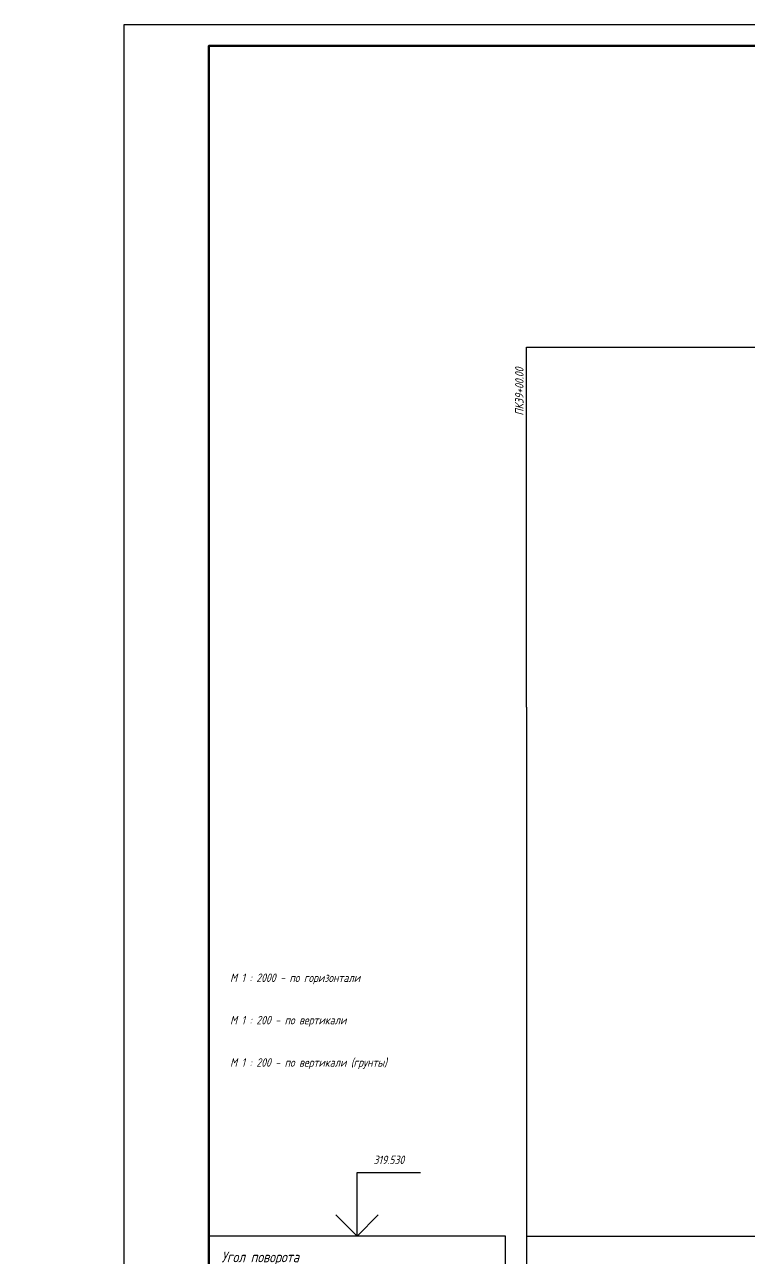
# Model space of a CAD drawing. Extents: x 0 to 1705, y -46 to 631.
# Drawn here: x 0 to 170.9, y 323.5 to 614.5 of the extents above; entities that cross this region are included whole.
import ezdxf
from ezdxf import colors
from ezdxf.entities.mleader import LeaderData, LeaderLine
from ezdxf.enums import TextEntityAlignment as Align
from ezdxf.math import Vec2, Vec3

# ---------------------------------------------------------------- set-up
doc = ezdxf.new("R2010")
doc.units = 0
doc.layers.add('ИИ_ОФОРМЛЕНИЕ_025', color=7, linetype='Continuous', lineweight=25)
doc.layers.add('ИИ_ПРОФИЛЬ_025', color=7, linetype='Continuous', lineweight=25)
doc.layers.add('ТХ-Л', color=140, linetype='Continuous')
doc.styles.add('VNIPISIMPLEXCUR', font='simplex.shx', dxfattribs={"width": 0.8, "oblique": 15})

# ---------------------------------------------------------------- blocks, each defined once
blk = doc.blocks.new('ИИ04007')
at = {"color": 0, "linetype": 'Continuous', "lineweight": 25}
blk.add_lwpolyline([(-70, 0), (-70, -303), (0, -303), (0, 0), (-70, 0)], close=True, dxfattribs=at)
at = {"color": 0, "linetype": 'Continuous', "lineweight": 25, "style": 'VNIPISIMPLEXCUR', "oblique": 15, "width": 0.8}
blk.add_text('Угол поворота', height=2.5, dxfattribs=at).set_placement((-67.03, -6.16))
blk = doc.blocks.new('ИИ03А2Х4')
at = {"color": 0, "linetype": 'Continuous', "lineweight": 25}
blk.add_lwpolyline([(0, 0), (0, 594), (1682, 594), (1682, 0)], close=True, dxfattribs=at)
at = {"color": 0, "linetype": 'Continuous', "lineweight": 50}
blk.add_lwpolyline([(20, 5), (20, 589), (1677, 589), (1677, 5)], close=True, dxfattribs=at)
at = {"color": 0, "linetype": 'Continuous', "style": 'VNIPISIMPLEXCUR', "oblique": 15, "width": 0.8, "flags": 8}
blk.add_attdef('FORMAT', text='', height=2.5, dxfattribs=at).set_placement((1677, 1.25), align=Align.RIGHT)

msp = doc.modelspace()

# ---------------------------------------------------------------- linework, layer by layer
at = {"layer": 'ИИ_ПРОФИЛЬ_025', "flags": 128}
for points in [[(118.499, 453.303), (118.499, 538.331), (268.499, 538.331), (268.499, 449.703)], [(118.499, 453.303), (118.499, 328.453)], [(78.499, 328.453), (78.499, 343.453), (93.499, 343.453)], [(73.499, 333.453), (78.499, 328.453), (83.499, 333.453)], [(118.499, 328.453), (1168.499, 328.453)], [(118.499, 328.453), (118.499, 25.453)]]:
    msp.add_lwpolyline(points, dxfattribs=at)

# ---------------------------------------------------------------- block references
at = {"layer": 'ИИ_ОФОРМЛЕНИЕ_025'}
msp.add_blockref('ИИ03А2Х4', (23.499, 20.453), dxfattribs=at)
at = {"layer": 'ИИ_ПРОФИЛЬ_025'}
msp.add_blockref('ИИ04007', (113.499, 328.453), dxfattribs=at)

# ---------------------------------------------------------------- texts
at = {"layer": 'ИИ_ПРОФИЛЬ_025', "style": 'VNIPISIMPLEXCUR', "oblique": 15, "width": 0.8}
msp.add_text('ПК39+00.00', height=2, rotation=90, dxfattribs=at).set_placement((117.799, 533.505), align=Align.RIGHT)
for s, p in [('М 1 : 2000 - по горизонтали', (48.499, 388.453)), ('М 1 : 200 - по вертикали', (48.499, 378.453)), ('М 1 : 200 - по вертикали (грунты)', (48.499, 368.453))]:
    msp.add_text(s, height=2, dxfattribs=at).set_placement(p)
msp.add_text('319.530', height=2, dxfattribs=at).set_placement((85.999, 345.453), align=Align.CENTER)

# ---------------------------------------------------------------- leaders
at = {"layer": 'ТХ-Л', "ltscale": 100}
ml = msp.add_multileader_mtext('Standard', dxfattribs=at)
ml.set_content('1\\P', color=256, style='VNIPISIMPLEXCUR')
ml.set_leader_properties()
ml.build(insert=Vec2(0, 0))
ml.multileader.update_dxf_attribs({"leader_type": 0, "has_dogleg": 0, "text_left_attachment_type": 0, "text_right_attachment_type": 0, "dogleg_length": 0.36})
ctx = ml.context
ctx.base_point, ctx.char_height, ctx.plane_origin = Vec3(1569.459, 589.914), 3.5, Vec3(4.435, 1.477)
ctx.left_attachment, ctx.right_attachment = 0, 0
notes = []
notes.append((ctx, [(0, (0, 0, 0), (0, 0), (1, 0), 1, [])]))
ctx.mtext.insert, ctx.mtext.flow_direction = Vec3(1571.459, 589.914), 5
for ctx, leaders in notes:
    for number, flags, end, landing, length, lines in leaders:
        leader = LeaderData()
        leader.index, (leader.has_last_leader_line, leader.has_dogleg_vector, leader.attachment_direction) = number, flags
        leader.last_leader_point, leader.dogleg_vector, leader.dogleg_length = Vec3(end), Vec3(landing), length
        for number, points, colour, breaks in lines:
            line = LeaderLine()
            line.index, line.vertices, line.color, line.breaks = number, Vec3.list(points), colors.encode_raw_color(colour), breaks
            leader.lines.append(line)
        ctx.leaders.append(leader)

doc.saveas('drawing.dxf')
